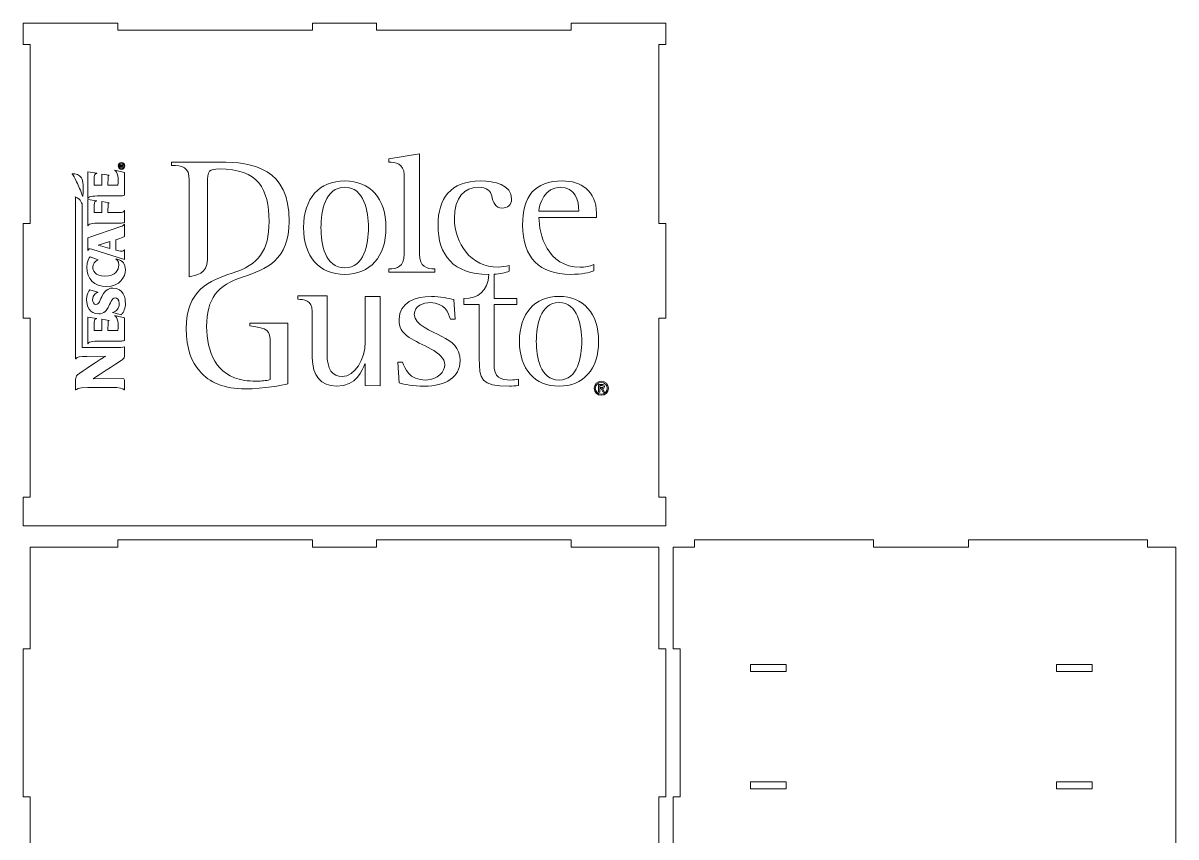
# Model space of a CAD drawing. Header units: millimetres. Extents: x -592 to 592, y -343 to 343.
# Drawn here: x 105.9 to 591.9, y 0 to 343.2 of the extents above; entities that cross this region are included whole.
import ezdxf

# ---------------------------------------------------------------- set-up
doc = ezdxf.new("R2010")
doc.units = ezdxf.units.MM
doc.header["$MEASUREMENT"] = 0
doc.layers.add('Camada 1', color=7, linetype='Continuous')

msp = doc.modelspace()

# ---------------------------------------------------------------- linework, layer by layer
at = {"layer": 'Camada 1', "color": 250, "lineweight": 20}
for points, knots in [([(373.8995, 143.25), (373.8995, 143.25), (373.8995, 218.75), (373.8995, 218.75), (373.8995, 218.75), (373.8995, 218.75), (376.8995, 218.75), (376.8995, 218.75), (376.8995, 218.75), (376.8995, 218.75), (376.8995, 258.75), (376.8995, 258.75), (376.8995, 258.75), (376.8995, 258.75), (373.8995, 258.75), (373.8995, 258.75), (373.8995, 258.75), (373.8995, 258.75), (373.8995, 334.25), (373.8995, 334.25), (373.8995, 334.25), (373.8995, 334.25), (376.8995, 334.25), (376.8995, 334.25), (376.8995, 334.25), (376.8995, 334.25), (376.8995, 343.25), (376.8995, 343.25), (376.8995, 343.25), (376.8995, 343.25), (336.8995, 343.25), (336.8995, 343.25), (336.8995, 343.25), (336.8995, 343.25), (336.8995, 340.25), (336.8995, 340.25), (336.8995, 340.25), (336.8995, 340.25), (254.8995, 340.25), (254.8995, 340.25), (254.8995, 340.25), (254.8995, 340.25), (254.8995, 343.25), (254.8995, 343.25), (254.8995, 343.25), (254.8995, 343.25), (227.8995, 343.25), (227.8995, 343.25), (227.8995, 343.25), (227.8995, 343.25), (227.8995, 340.25), (227.8995, 340.25), (227.8995, 340.25), (227.8995, 340.25), (145.8995, 340.25), (145.8995, 340.25), (145.8995, 340.25), (145.8995, 340.25), (145.8995, 343.25), (145.8995, 343.25), (145.8995, 343.25), (145.8995, 343.25), (105.8995, 343.25), (105.8995, 343.25), (105.8995, 343.25), (105.8995, 343.25), (105.8995, 334.25), (105.8995, 334.25), (105.8995, 334.25), (105.8995, 334.25), (108.8995, 334.25), (108.8995, 334.25), (108.8995, 334.25), (108.8995, 334.25), (108.8995, 258.75), (108.8995, 258.75), (108.8995, 258.75), (108.8995, 258.75), (105.8995, 258.75), (105.8995, 258.75), (105.8995, 258.75), (105.8995, 258.75), (105.8995, 218.75), (105.8995, 218.75), (105.8995, 218.75), (105.8995, 218.75), (108.8995, 218.75), (108.8995, 218.75), (108.8995, 218.75), (108.8995, 218.75), (108.8995, 143.25), (108.8995, 143.25), (108.8995, 143.25), (108.8995, 143.25), (105.8995, 143.25), (105.8995, 143.25), (105.8995, 143.25), (105.8995, 143.25), (105.8995, 131.25), (105.8995, 131.25), (105.8995, 131.25), (105.8995, 131.25), (376.8995, 131.25), (376.8995, 131.25), (376.8995, 131.25), (376.8995, 131.25), (376.8995, 143.25), (376.8995, 143.25), (376.8995, 143.25), (376.8995, 143.25), (373.8995, 143.25), (373.8995, 143.25)], [0, 0, 0, 0, 0.03448276, 0.03448276, 0.03448276, 0.03448276, 0.06896552, 0.06896552, 0.06896552, 0.06896552, 0.10344828, 0.10344828, 0.10344828, 0.10344828, 0.13793103, 0.13793103, 0.13793103, 0.13793103, 0.17241379, 0.17241379, 0.17241379, 0.17241379, 0.20689655, 0.20689655, 0.20689655, 0.20689655, 0.24137931, 0.24137931, 0.24137931, 0.24137931, 0.27586207, 0.27586207, 0.27586207, 0.27586207, 0.31034483, 0.31034483, 0.31034483, 0.31034483, 0.34482759, 0.34482759, 0.34482759, 0.34482759, 0.37931034, 0.37931034, 0.37931034, 0.37931034, 0.4137931, 0.4137931, 0.4137931, 0.4137931, 0.44827586, 0.44827586, 0.44827586, 0.44827586, 0.48275862, 0.48275862, 0.48275862, 0.48275862, 0.51724138, 0.51724138, 0.51724138, 0.51724138, 0.55172414, 0.55172414, 0.55172414, 0.55172414, 0.5862069, 0.5862069, 0.5862069, 0.5862069, 0.62068966, 0.62068966, 0.62068966, 0.62068966, 0.65517241, 0.65517241, 0.65517241, 0.65517241, 0.68965517, 0.68965517, 0.68965517, 0.68965517, 0.72413793, 0.72413793, 0.72413793, 0.72413793, 0.75862069, 0.75862069, 0.75862069, 0.75862069, 0.79310345, 0.79310345, 0.79310345, 0.79310345, 0.82758621, 0.82758621, 0.82758621, 0.82758621, 0.86206897, 0.86206897, 0.86206897, 0.86206897, 0.89655172, 0.89655172, 0.89655172, 0.89655172, 0.93103448, 0.93103448, 0.93103448, 0.93103448, 1, 1, 1, 1]), ([(376.8995, -85.35), (376.8995, -85.35), (376.8995, -22.95), (376.8995, -22.95), (376.8995, -22.95), (376.8995, -22.95), (373.8995, -22.95), (373.8995, -22.95), (373.8995, -22.95), (373.8995, -22.95), (373.8995, 16.95), (373.8995, 16.95), (373.8995, 16.95), (373.8995, 16.95), (376.8995, 16.95), (376.8995, 16.95), (376.8995, 16.95), (376.8995, 16.95), (376.8995, 79.35), (376.8995, 79.35), (376.8995, 79.35), (376.8995, 79.35), (373.8995, 79.35), (373.8995, 79.35), (373.8995, 79.35), (373.8995, 79.35), (373.8995, 122.25), (373.8995, 122.25), (373.8995, 122.25), (373.8995, 122.25), (336.8995, 122.25), (336.8995, 122.25), (336.8995, 122.25), (336.8995, 122.25), (336.8995, 125.25), (336.8995, 125.25), (336.8995, 125.25), (336.8995, 125.25), (254.8995, 125.25), (254.8995, 125.25), (254.8995, 125.25), (254.8995, 125.25), (254.8995, 122.25), (254.8995, 122.25), (254.8995, 122.25), (254.8995, 122.25), (227.8995, 122.25), (227.8995, 122.25), (227.8995, 122.25), (227.8995, 122.25), (227.8995, 125.25), (227.8995, 125.25), (227.8995, 125.25), (227.8995, 125.25), (145.8995, 125.25), (145.8995, 125.25), (145.8995, 125.25), (145.8995, 125.25), (145.8995, 122.25), (145.8995, 122.25), (145.8995, 122.25), (145.8995, 122.25), (108.8995, 122.25), (108.8995, 122.25), (108.8995, 122.25), (108.8995, 122.25), (108.8995, 79.35), (108.8995, 79.35), (108.8995, 79.35), (108.8995, 79.35), (105.8995, 79.35), (105.8995, 79.35), (105.8995, 79.35), (105.8995, 79.35), (105.8995, 16.95), (105.8995, 16.95), (105.8995, 16.95), (105.8995, 16.95), (108.8995, 16.95), (108.8995, 16.95), (108.8995, 16.95), (108.8995, 16.95), (108.8995, -22.95), (108.8995, -22.95), (108.8995, -22.95), (108.8995, -22.95), (105.8995, -22.95), (105.8995, -22.95), (105.8995, -22.95), (105.8995, -22.95), (105.8995, -85.35), (105.8995, -85.35), (105.8995, -85.35), (105.8995, -85.35), (108.8995, -85.35), (108.8995, -85.35), (108.8995, -85.35), (108.8995, -85.35), (108.8995, -125.25), (108.8995, -125.25), (108.8995, -125.25), (108.8995, -125.25), (145.8995, -125.25), (145.8995, -125.25), (145.8995, -125.25), (145.8995, -125.25), (145.8995, -128.25), (145.8995, -128.25), (145.8995, -128.25), (145.8995, -128.25), (227.8995, -128.25), (227.8995, -128.25), (227.8995, -128.25), (227.8995, -128.25), (227.8995, -125.25), (227.8995, -125.25), (227.8995, -125.25), (227.8995, -125.25), (254.8995, -125.25), (254.8995, -125.25), (254.8995, -125.25), (254.8995, -125.25), (254.8995, -128.25), (254.8995, -128.25), (254.8995, -128.25), (254.8995, -128.25), (336.8995, -128.25), (336.8995, -128.25), (336.8995, -128.25), (336.8995, -128.25), (336.8995, -125.25), (336.8995, -125.25), (336.8995, -125.25), (336.8995, -125.25), (373.8995, -125.25), (373.8995, -125.25), (373.8995, -125.25), (373.8995, -125.25), (373.8995, -85.35), (373.8995, -85.35), (373.8995, -85.35), (373.8995, -85.35), (376.8995, -85.35), (376.8995, -85.35)], [0, 0, 0, 0, 0.02702703, 0.02702703, 0.02702703, 0.02702703, 0.05405405, 0.05405405, 0.05405405, 0.05405405, 0.08108108, 0.08108108, 0.08108108, 0.08108108, 0.10810811, 0.10810811, 0.10810811, 0.10810811, 0.13513514, 0.13513514, 0.13513514, 0.13513514, 0.16216216, 0.16216216, 0.16216216, 0.16216216, 0.18918919, 0.18918919, 0.18918919, 0.18918919, 0.21621622, 0.21621622, 0.21621622, 0.21621622, 0.24324324, 0.24324324, 0.24324324, 0.24324324, 0.27027027, 0.27027027, 0.27027027, 0.27027027, 0.2972973, 0.2972973, 0.2972973, 0.2972973, 0.32432432, 0.32432432, 0.32432432, 0.32432432, 0.35135135, 0.35135135, 0.35135135, 0.35135135, 0.37837838, 0.37837838, 0.37837838, 0.37837838, 0.40540541, 0.40540541, 0.40540541, 0.40540541, 0.43243243, 0.43243243, 0.43243243, 0.43243243, 0.45945946, 0.45945946, 0.45945946, 0.45945946, 0.48648649, 0.48648649, 0.48648649, 0.48648649, 0.51351351, 0.51351351, 0.51351351, 0.51351351, 0.54054054, 0.54054054, 0.54054054, 0.54054054, 0.56756757, 0.56756757, 0.56756757, 0.56756757, 0.59459459, 0.59459459, 0.59459459, 0.59459459, 0.62162162, 0.62162162, 0.62162162, 0.62162162, 0.64864865, 0.64864865, 0.64864865, 0.64864865, 0.67567568, 0.67567568, 0.67567568, 0.67567568, 0.7027027, 0.7027027, 0.7027027, 0.7027027, 0.72972973, 0.72972973, 0.72972973, 0.72972973, 0.75675676, 0.75675676, 0.75675676, 0.75675676, 0.78378378, 0.78378378, 0.78378378, 0.78378378, 0.81081081, 0.81081081, 0.81081081, 0.81081081, 0.83783784, 0.83783784, 0.83783784, 0.83783784, 0.86486486, 0.86486486, 0.86486486, 0.86486486, 0.89189189, 0.89189189, 0.89189189, 0.89189189, 0.91891892, 0.91891892, 0.91891892, 0.91891892, 0.94594595, 0.94594595, 0.94594595, 0.94594595, 1, 1, 1, 1]), ([(591.8995, 122.25), (591.8995, 122.25), (579.8995, 122.25), (579.8995, 122.25), (579.8995, 122.25), (579.8995, 122.25), (579.8995, 125.25), (579.8995, 125.25), (579.8995, 125.25), (579.8995, 125.25), (504.3995, 125.25), (504.3995, 125.25), (504.3995, 125.25), (504.3995, 125.25), (504.3995, 122.25), (504.3995, 122.25), (504.3995, 122.25), (504.3995, 122.25), (464.3995, 122.25), (464.3995, 122.25), (464.3995, 122.25), (464.3995, 122.25), (464.3995, 125.25), (464.3995, 125.25), (464.3995, 125.25), (464.3995, 125.25), (388.8995, 125.25), (388.8995, 125.25), (388.8995, 125.25), (388.8995, 125.25), (388.8995, 122.25), (388.8995, 122.25), (388.8995, 122.25), (388.8995, 122.25), (379.8995, 122.25), (379.8995, 122.25), (379.8995, 122.25), (379.8995, 122.25), (379.8995, 79.35), (379.8995, 79.35), (379.8995, 79.35), (379.8995, 79.35), (382.8995, 79.35), (382.8995, 79.35), (382.8995, 79.35), (382.8995, 79.35), (382.8995, 16.95), (382.8995, 16.95), (382.8995, 16.95), (382.8995, 16.95), (379.8995, 16.95), (379.8995, 16.95), (379.8995, 16.95), (379.8995, 16.95), (379.8995, -22.95), (379.8995, -22.95), (379.8995, -22.95), (379.8995, -22.95), (382.8995, -22.95), (382.8995, -22.95), (382.8995, -22.95), (382.8995, -22.95), (382.8995, -85.35), (382.8995, -85.35), (382.8995, -85.35), (382.8995, -85.35), (379.8995, -85.35), (379.8995, -85.35), (379.8995, -85.35), (379.8995, -85.35), (379.8995, -125.25), (379.8995, -125.25), (379.8995, -125.25), (379.8995, -125.25), (388.8995, -125.25), (388.8995, -125.25), (388.8995, -125.25), (388.8995, -125.25), (388.8995, -128.25), (388.8995, -128.25), (388.8995, -128.25), (388.8995, -128.25), (464.3995, -128.25), (464.3995, -128.25), (464.3995, -128.25), (464.3995, -128.25), (464.3995, -125.25), (464.3995, -125.25), (464.3995, -125.25), (464.3995, -125.25), (504.3995, -125.25), (504.3995, -125.25), (504.3995, -125.25), (504.3995, -125.25), (504.3995, -128.25), (504.3995, -128.25), (504.3995, -128.25), (504.3995, -128.25), (579.8995, -128.25), (579.8995, -128.25), (579.8995, -128.25), (579.8995, -128.25), (579.8995, -125.25), (579.8995, -125.25), (579.8995, -125.25), (579.8995, -125.25), (591.8995, -125.25), (591.8995, -125.25), (591.8995, -125.25), (591.8995, -125.25), (591.8995, 122.25), (591.8995, 122.25)], [0, 0, 0, 0, 0.03448276, 0.03448276, 0.03448276, 0.03448276, 0.06896552, 0.06896552, 0.06896552, 0.06896552, 0.10344828, 0.10344828, 0.10344828, 0.10344828, 0.13793103, 0.13793103, 0.13793103, 0.13793103, 0.17241379, 0.17241379, 0.17241379, 0.17241379, 0.20689655, 0.20689655, 0.20689655, 0.20689655, 0.24137931, 0.24137931, 0.24137931, 0.24137931, 0.27586207, 0.27586207, 0.27586207, 0.27586207, 0.31034483, 0.31034483, 0.31034483, 0.31034483, 0.34482759, 0.34482759, 0.34482759, 0.34482759, 0.37931034, 0.37931034, 0.37931034, 0.37931034, 0.4137931, 0.4137931, 0.4137931, 0.4137931, 0.44827586, 0.44827586, 0.44827586, 0.44827586, 0.48275862, 0.48275862, 0.48275862, 0.48275862, 0.51724138, 0.51724138, 0.51724138, 0.51724138, 0.55172414, 0.55172414, 0.55172414, 0.55172414, 0.5862069, 0.5862069, 0.5862069, 0.5862069, 0.62068966, 0.62068966, 0.62068966, 0.62068966, 0.65517241, 0.65517241, 0.65517241, 0.65517241, 0.68965517, 0.68965517, 0.68965517, 0.68965517, 0.72413793, 0.72413793, 0.72413793, 0.72413793, 0.75862069, 0.75862069, 0.75862069, 0.75862069, 0.79310345, 0.79310345, 0.79310345, 0.79310345, 0.82758621, 0.82758621, 0.82758621, 0.82758621, 0.86206897, 0.86206897, 0.86206897, 0.86206897, 0.89655172, 0.89655172, 0.89655172, 0.89655172, 0.93103448, 0.93103448, 0.93103448, 0.93103448, 1, 1, 1, 1]), ([(427.5749, 72.75), (427.5749, 72.75), (427.5749, 69.75), (427.5749, 69.75), (427.5749, 69.75), (427.5749, 69.75), (412.5749, 69.75), (412.5749, 69.75), (412.5749, 69.75), (412.5749, 69.75), (412.5749, 72.75), (412.5749, 72.75), (412.5749, 72.75), (412.5749, 72.75), (427.5749, 72.75), (427.5749, 72.75)], [0, 0, 0, 0, 0.2, 0.2, 0.2, 0.2, 0.4, 0.4, 0.4, 0.4, 0.6, 0.6, 0.6, 0.6, 1, 1, 1, 1]), ([(556.5749, 69.75), (556.5749, 69.75), (541.5749, 69.75), (541.5749, 69.75), (541.5749, 69.75), (541.5749, 69.75), (541.5749, 72.75), (541.5749, 72.75), (541.5749, 72.75), (541.5749, 72.75), (556.5749, 72.75), (556.5749, 72.75), (556.5749, 72.75), (556.5749, 72.75), (556.5749, 69.75), (556.5749, 69.75)], [0, 0, 0, 0, 0.2, 0.2, 0.2, 0.2, 0.4, 0.4, 0.4, 0.4, 0.6, 0.6, 0.6, 0.6, 1, 1, 1, 1]), ([(427.5749, 23.25), (427.5749, 23.25), (427.5749, 20.25), (427.5749, 20.25), (427.5749, 20.25), (427.5749, 20.25), (412.5749, 20.25), (412.5749, 20.25), (412.5749, 20.25), (412.5749, 20.25), (412.5749, 23.25), (412.5749, 23.25), (412.5749, 23.25), (412.5749, 23.25), (427.5749, 23.25), (427.5749, 23.25)], [0, 0, 0, 0, 0.2, 0.2, 0.2, 0.2, 0.4, 0.4, 0.4, 0.4, 0.6, 0.6, 0.6, 0.6, 1, 1, 1, 1]), ([(541.5749, 20.25), (541.5749, 20.25), (541.5749, 23.25), (541.5749, 23.25), (541.5749, 23.25), (541.5749, 23.25), (556.5749, 23.25), (556.5749, 23.25), (556.5749, 23.25), (556.5749, 23.25), (556.5749, 20.25), (556.5749, 20.25), (556.5749, 20.25), (556.5749, 20.25), (541.5749, 20.25), (541.5749, 20.25)], [0, 0, 0, 0, 0.2, 0.2, 0.2, 0.2, 0.4, 0.4, 0.4, 0.4, 0.6, 0.6, 0.6, 0.6, 1, 1, 1, 1])]:
    msp.add_open_spline(points, degree=3, knots=knots, dxfattribs=at)
at = {"layer": 'Camada 1', "color": 114, "lineweight": 20}
for points, knots in [([(260.1301, 238.1909), (260.1301, 238.1909), (279.4808, 238.1909), (279.4808, 238.1909), (279.4808, 238.1909), (279.4808, 238.1909), (279.4808, 239.5977), (279.4808, 239.5977), (279.4808, 239.5977), (275.9581, 239.5977), (273.0869, 240.3555), (273.0869, 245.7438), (273.0869, 245.7438), (273.0869, 245.7438), (273.0869, 288.0263), (273.0869, 288.0263), (273.0869, 288.0263), (273.0869, 288.0263), (260.1301, 286.0539), (260.1301, 286.0539), (260.1301, 286.0539), (260.1301, 286.0539), (260.1301, 284.6264), (260.1301, 284.6264), (260.1301, 284.6264), (262.6629, 284.3925), (266.5237, 284.1236), (266.5237, 279.2336), (266.5237, 279.2336), (266.5237, 279.2336), (266.5237, 245.7438), (266.5237, 245.7438), (266.5237, 245.7438), (266.5237, 240.3555), (263.6757, 239.5977), (260.1301, 239.5977), (260.1301, 239.5977), (260.1301, 239.5977), (260.1301, 238.1909), (260.1301, 238.1909)], [0, 0, 0, 0, 0.09090909, 0.09090909, 0.09090909, 0.09090909, 0.18181818, 0.18181818, 0.18181818, 0.18181818, 0.27272727, 0.27272727, 0.27272727, 0.27272727, 0.36363636, 0.36363636, 0.36363636, 0.36363636, 0.45454545, 0.45454545, 0.45454545, 0.45454545, 0.54545455, 0.54545455, 0.54545455, 0.54545455, 0.63636364, 0.63636364, 0.63636364, 0.63636364, 0.72727273, 0.72727273, 0.72727273, 0.72727273, 0.81818182, 0.81818182, 0.81818182, 0.81818182, 1, 1, 1, 1]), ([(147.3561, 281.5564), (148.1403, 281.5564), (148.7488, 282.177), (148.7488, 282.9702), (148.7488, 282.9702), (148.7488, 283.7607), (148.1403, 284.3856), (147.3561, 284.3856), (147.3561, 284.3856), (146.5854, 284.3856), (145.9633, 283.7607), (145.9633, 282.9702), (145.9633, 282.9702), (145.9633, 282.177), (146.5854, 281.5564), (147.3561, 281.5564)], [0, 0, 0, 0, 0.2, 0.2, 0.2, 0.2, 0.4, 0.4, 0.4, 0.4, 0.6, 0.6, 0.6, 0.6, 1, 1, 1, 1]), ([(148.5309, 282.9702), (148.5309, 282.3273), (148.023, 281.7834), (147.3561, 281.7834), (147.3561, 281.7834), (146.6964, 281.7834), (146.1916, 282.3273), (146.1916, 282.9702), (146.1916, 282.9702), (146.1916, 283.6254), (146.6964, 284.1618), (147.3561, 284.1618), (147.3561, 284.1618), (148.023, 284.1618), (148.5309, 283.6254), (148.5309, 282.9702)], [0, 0, 0, 0, 0.2, 0.2, 0.2, 0.2, 0.4, 0.4, 0.4, 0.4, 0.6, 0.6, 0.6, 0.6, 1, 1, 1, 1]), ([(147.4237, 282.6668), (147.4237, 282.6668), (147.4237, 282.9463), (147.4237, 282.9463), (147.4237, 282.9463), (147.4237, 282.9463), (148.1509, 283.3339), (148.1509, 283.3339), (148.1509, 283.3339), (148.1509, 283.3339), (148.1509, 283.6254), (148.1509, 283.6254), (148.1509, 283.6254), (148.1509, 283.6254), (147.4071, 283.1956), (147.4071, 283.1956), (147.4071, 283.1956), (147.4071, 283.3864), (147.3321, 283.6043), (147.0029, 283.6043), (147.0029, 283.6043), (146.6829, 283.6043), (146.5854, 283.4135), (146.5854, 283.0545), (146.5854, 283.0545), (146.5854, 283.0545), (146.5854, 282.4354), (146.5854, 282.4354), (146.5854, 282.4354), (146.5854, 282.4354), (148.1509, 282.4354), (148.1509, 282.4354), (148.1509, 282.4354), (148.1509, 282.4354), (148.1509, 282.6668), (148.1509, 282.6668), (148.1509, 282.6668), (148.1509, 282.6668), (147.4237, 282.6668), (147.4237, 282.6668)], [0, 0, 0, 0, 0.09090909, 0.09090909, 0.09090909, 0.09090909, 0.18181818, 0.18181818, 0.18181818, 0.18181818, 0.27272727, 0.27272727, 0.27272727, 0.27272727, 0.36363636, 0.36363636, 0.36363636, 0.36363636, 0.45454545, 0.45454545, 0.45454545, 0.45454545, 0.54545455, 0.54545455, 0.54545455, 0.54545455, 0.63636364, 0.63636364, 0.63636364, 0.63636364, 0.72727273, 0.72727273, 0.72727273, 0.72727273, 0.81818182, 0.81818182, 0.81818182, 0.81818182, 1, 1, 1, 1]), ([(147.2012, 283.0545), (147.2012, 283.0545), (147.2012, 282.6668), (147.2012, 282.6668), (147.2012, 282.6668), (147.2012, 282.6668), (146.8151, 282.6668), (146.8151, 282.6668), (146.8151, 282.6668), (146.8151, 282.6668), (146.8151, 283.0545), (146.8151, 283.0545), (146.8151, 283.0545), (146.8151, 283.2693), (146.8481, 283.3565), (147.0029, 283.3565), (147.0029, 283.3565), (147.1952, 283.3565), (147.2012, 283.2302), (147.2012, 283.0545)], [0, 0, 0, 0, 0.16666667, 0.16666667, 0.16666667, 0.16666667, 0.33333333, 0.33333333, 0.33333333, 0.33333333, 0.5, 0.5, 0.5, 0.5, 0.66666667, 0.66666667, 0.66666667, 0.66666667, 1, 1, 1, 1]), ([(198.6769, 236.2327), (208.2852, 239.2594), (218.1183, 243.3914), (218.1183, 259.6115), (218.1183, 259.6115), (218.1183, 281.9591), (202.9479, 284.6473), (188.656, 284.6473), (188.656, 284.6473), (188.656, 284.6473), (168.4704, 284.6473), (168.4704, 284.6473), (168.4704, 284.6473), (168.4704, 284.6473), (168.4704, 283.1573), (168.4704, 283.1573), (168.4704, 283.1573), (173.1218, 283.1573), (175.9793, 282.6079), (175.9793, 277.0066), (175.9793, 277.0066), (175.9793, 277.0066), (175.9399, 236.2743), (175.9399, 236.2743), (175.9399, 236.2743), (178.6026, 236.6684), (183.6478, 237.5978), (183.6478, 243.4331), (183.6478, 243.4331), (183.6478, 243.4331), (183.6478, 275.4283), (183.6478, 275.4283), (183.6478, 275.4283), (183.6478, 281.2778), (184.3384, 281.7088), (188.656, 281.7088), (188.656, 281.7088), (205.0198, 281.7088), (209.5876, 273.4096), (209.5876, 259.6115), (209.5876, 259.6115), (209.5876, 247.1852), (205.3119, 241.3452), (194.0395, 237.7553), (194.0395, 237.7553), (184.4241, 234.7379), (174.7091, 230.5642), (174.7091, 214.3393), (174.7091, 214.3393), (174.7091, 205.8619), (176.8945, 200.2141), (180.3871, 196.4667), (180.3871, 196.4667), (184.4033, 191.6045), (190.6837, 188.9671), (199.6594, 188.9671), (199.6594, 188.9671), (207.393, 188.9671), (215.0639, 190.5547), (217.5321, 191.0739), (217.5321, 191.0739), (217.5321, 191.0739), (217.5321, 216.7217), (217.5321, 216.7217), (217.5321, 216.7217), (217.5321, 216.7217), (201.5343, 216.7217), (201.5343, 216.7217), (201.5343, 216.7217), (201.5343, 216.7217), (201.5343, 215.4957), (201.5343, 215.4957), (201.5343, 215.4957), (208.9317, 214.4783), (210.123, 213.9174), (210.123, 208.2026), (210.123, 208.2026), (210.123, 208.2026), (210.123, 192.8701), (210.123, 192.8701), (210.123, 192.8701), (207.9074, 192.3925), (206.5679, 192.2466), (204.1415, 192.2372), (204.1415, 192.2372), (204.1415, 192.2372), (204.1415, 192.2466), (204.1415, 192.2466), (204.1415, 192.2466), (202.3593, 192.2466), (200.7231, 192.3554), (199.2121, 192.5476), (199.2121, 192.5476), (186.9874, 194.4783), (183.4763, 204.71), (183.226, 215.206), (183.226, 215.206), (183.4253, 227.0508), (187.657, 232.7402), (198.6769, 236.2327)], [0, 0, 0, 0, 0.03846154, 0.03846154, 0.03846154, 0.03846154, 0.07692308, 0.07692308, 0.07692308, 0.07692308, 0.11538462, 0.11538462, 0.11538462, 0.11538462, 0.15384615, 0.15384615, 0.15384615, 0.15384615, 0.19230769, 0.19230769, 0.19230769, 0.19230769, 0.23076923, 0.23076923, 0.23076923, 0.23076923, 0.26923077, 0.26923077, 0.26923077, 0.26923077, 0.30769231, 0.30769231, 0.30769231, 0.30769231, 0.34615385, 0.34615385, 0.34615385, 0.34615385, 0.38461538, 0.38461538, 0.38461538, 0.38461538, 0.42307692, 0.42307692, 0.42307692, 0.42307692, 0.46153846, 0.46153846, 0.46153846, 0.46153846, 0.5, 0.5, 0.5, 0.5, 0.53846154, 0.53846154, 0.53846154, 0.53846154, 0.57692308, 0.57692308, 0.57692308, 0.57692308, 0.61538462, 0.61538462, 0.61538462, 0.61538462, 0.65384615, 0.65384615, 0.65384615, 0.65384615, 0.69230769, 0.69230769, 0.69230769, 0.69230769, 0.73076923, 0.73076923, 0.73076923, 0.73076923, 0.76923077, 0.76923077, 0.76923077, 0.76923077, 0.80769231, 0.80769231, 0.80769231, 0.80769231, 0.84615385, 0.84615385, 0.84615385, 0.84615385, 0.88461538, 0.88461538, 0.88461538, 0.88461538, 0.92307692, 0.92307692, 0.92307692, 0.92307692, 1, 1, 1, 1]), ([(128.4907, 276.3128), (129.3211, 274.5629), (130.158, 272.5385), (131.0014, 270.2398), (131.0014, 270.2398), (131.0014, 270.2398), (131.1126, 270.2398), (131.1126, 270.2398), (131.1126, 270.2398), (131.4291, 274.1261), (131.2318, 276.6869), (130.5207, 277.922), (130.5207, 277.922), (129.6387, 279.4124), (128.094, 279.7759), (126.6502, 279.6934), (126.6502, 279.6934), (126.6502, 279.6934), (126.6067, 279.5837), (126.6067, 279.5837), (126.6067, 279.5837), (127.0254, 279.1581), (127.6534, 278.0677), (128.4907, 276.3128)], [0, 0, 0, 0, 0.14285714, 0.14285714, 0.14285714, 0.14285714, 0.28571429, 0.28571429, 0.28571429, 0.28571429, 0.42857143, 0.42857143, 0.42857143, 0.42857143, 0.57142857, 0.57142857, 0.57142857, 0.57142857, 0.71428571, 0.71428571, 0.71428571, 0.71428571, 1, 1, 1, 1]), ([(146.7565, 270.3404), (147.616, 270.3404), (148.2309, 270.4455), (148.6017, 270.656), (148.6017, 270.656), (148.6017, 270.656), (148.6017, 280.1968), (148.6017, 280.1968), (148.6017, 280.1968), (148.6017, 280.1968), (144.5764, 281.1778), (144.5764, 281.1778), (144.5764, 281.1778), (144.5764, 281.1778), (144.566, 281.0923), (144.566, 281.0923), (144.566, 281.0923), (145.1158, 280.8187), (145.5345, 280.039), (145.822, 278.7529), (145.822, 278.7529), (146.0774, 277.66), (146.0985, 276.3479), (145.8851, 274.8163), (145.8851, 274.8163), (145.8851, 274.8163), (141.6826, 274.8163), (141.6826, 274.8163), (141.6826, 274.8163), (141.6826, 274.8163), (141.7128, 278.1894), (141.7128, 278.1894), (141.7128, 278.1894), (141.7237, 278.7473), (141.8695, 279.0283), (142.15, 279.0324), (142.15, 279.0324), (142.15, 279.0324), (142.15, 279.1015), (142.15, 279.1015), (142.15, 279.1015), (142.15, 279.1015), (139.0773, 279.5837), (139.0773, 279.5837), (139.0773, 279.5837), (139.0773, 279.5837), (139.0984, 274.8163), (139.0984, 274.8163), (139.0984, 274.8163), (139.0984, 274.8163), (135.8139, 274.8163), (135.8139, 274.8163), (135.8139, 274.8163), (135.8139, 274.8163), (135.871, 278.2855), (135.871, 278.2855), (135.871, 278.2855), (135.893, 279.3052), (136.2798, 279.8326), (137.031, 279.8677), (137.031, 279.8677), (137.031, 279.8677), (137.031, 279.9548), (137.031, 279.9548), (137.031, 279.9548), (137.031, 279.9548), (133.2056, 280.4867), (133.2056, 280.4867), (133.2056, 280.4867), (133.2056, 280.4867), (133.2056, 269.2752), (133.2056, 269.2752), (133.2056, 269.2752), (133.2056, 269.2752), (133.3199, 269.2752), (133.3199, 269.2752), (133.3199, 269.2752), (133.3602, 270.3404), (136.9874, 270.3404), (138.559, 270.3404), (138.559, 270.3404), (138.559, 270.3404), (146.7565, 270.3404), (146.7565, 270.3404)], [0, 0, 0, 0, 0.04545455, 0.04545455, 0.04545455, 0.04545455, 0.09090909, 0.09090909, 0.09090909, 0.09090909, 0.13636364, 0.13636364, 0.13636364, 0.13636364, 0.18181818, 0.18181818, 0.18181818, 0.18181818, 0.22727273, 0.22727273, 0.22727273, 0.22727273, 0.27272727, 0.27272727, 0.27272727, 0.27272727, 0.31818182, 0.31818182, 0.31818182, 0.31818182, 0.36363636, 0.36363636, 0.36363636, 0.36363636, 0.40909091, 0.40909091, 0.40909091, 0.40909091, 0.45454545, 0.45454545, 0.45454545, 0.45454545, 0.5, 0.5, 0.5, 0.5, 0.54545455, 0.54545455, 0.54545455, 0.54545455, 0.59090909, 0.59090909, 0.59090909, 0.59090909, 0.63636364, 0.63636364, 0.63636364, 0.63636364, 0.68181818, 0.68181818, 0.68181818, 0.68181818, 0.72727273, 0.72727273, 0.72727273, 0.72727273, 0.77272727, 0.77272727, 0.77272727, 0.77272727, 0.81818182, 0.81818182, 0.81818182, 0.81818182, 0.86363636, 0.86363636, 0.86363636, 0.86363636, 0.90909091, 0.90909091, 0.90909091, 0.90909091, 1, 1, 1, 1]), ([(241.5089, 237.257), (252.1439, 237.257), (258.8972, 244.6568), (258.8972, 256.9858), (258.8972, 256.9858), (258.8972, 269.2869), (252.1439, 276.6845), (241.5089, 276.6845), (241.5089, 276.6845), (230.8532, 276.6845), (224.1345, 269.2869), (224.1345, 256.9858), (224.1345, 256.9858), (224.1345, 244.6568), (230.8532, 237.257), (241.5089, 237.257)], [0, 0, 0, 0, 0.2, 0.2, 0.2, 0.2, 0.4, 0.4, 0.4, 0.4, 0.6, 0.6, 0.6, 0.6, 1, 1, 1, 1]), ([(251.4812, 256.9858), (251.4812, 250.161), (249.8334, 239.9755), (241.5089, 239.9755), (241.5089, 239.9755), (233.1869, 239.9755), (231.4902, 250.161), (231.4902, 256.9858), (231.4902, 256.9858), (231.4902, 263.7898), (233.1869, 273.9845), (241.5089, 273.9845), (241.5089, 273.9845), (249.8334, 273.9845), (251.4812, 263.7898), (251.4812, 256.9858)], [0, 0, 0, 0, 0.2, 0.2, 0.2, 0.2, 0.4, 0.4, 0.4, 0.4, 0.6, 0.6, 0.6, 0.6, 1, 1, 1, 1]), ([(280.8203, 258.1166), (280.8203, 245.3845), (287.314, 237.257), (301.9675, 237.257), (301.9675, 237.257), (301.9675, 237.257), (302.2897, 237.2617), (302.2897, 237.2617), (302.2897, 237.2617), (301.7569, 229.9569), (297.752, 227.1388), (291.7359, 227.1388), (291.7359, 227.1388), (291.7359, 227.1388), (291.7359, 224.5594), (291.7359, 224.5594), (291.7359, 224.5594), (291.7359, 224.5594), (298.2064, 224.5594), (298.2064, 224.5594), (298.2064, 224.5594), (298.2064, 224.5594), (298.2064, 201.8548), (298.2064, 201.8548), (298.2064, 201.8548), (298.2064, 193.0252), (298.8623, 190.1144), (310.8923, 190.1144), (310.8923, 190.1144), (312.1785, 190.1144), (313.4578, 190.2649), (314.7393, 190.4088), (314.7393, 190.4088), (314.7393, 190.4088), (314.7393, 193.1132), (314.7393, 193.1132), (314.7393, 193.1132), (313.6177, 192.9372), (312.5794, 192.7029), (311.5458, 192.7029), (311.5458, 192.7029), (307.1425, 192.7029), (304.4288, 193.6485), (304.4288, 199.644), (304.4288, 199.644), (304.4288, 199.644), (304.4288, 224.5594), (304.4288, 224.5594), (304.4288, 224.5594), (304.4288, 224.5594), (314.0372, 224.5594), (314.0372, 224.5594), (314.0372, 224.5594), (314.0372, 224.5594), (314.0372, 227.1388), (314.0372, 227.1388), (314.0372, 227.1388), (314.0372, 227.1388), (304.4288, 227.1388), (304.4288, 227.1388), (304.4288, 227.1388), (304.4288, 227.1388), (304.4288, 237.3335), (304.4288, 237.3335), (304.4288, 237.3335), (307.0707, 237.5003), (309.1311, 237.9361), (310.86, 238.5735), (310.86, 238.5735), (310.86, 238.5735), (310.86, 240.9511), (310.86, 240.9511), (310.86, 240.9511), (309.3489, 240.6407), (307.7916, 240.3139), (306.1924, 240.3139), (306.1924, 240.3139), (294.6281, 240.3139), (287.729, 250.3255), (287.729, 260.7585), (287.729, 260.7585), (287.729, 269.8639), (292.0673, 273.9845), (297.7079, 273.9845), (297.7079, 273.9845), (301.5296, 273.9845), (303.0475, 272.2511), (303.467, 270.4387), (303.467, 270.4387), (304.132, 267.7296), (304.7881, 265.1966), (307.9584, 265.1966), (307.9584, 265.1966), (310.1206, 265.1966), (311.8611, 266.6612), (311.8611, 269.0482), (311.8611, 269.0482), (311.8611, 275.0437), (304.4543, 276.6845), (298.7833, 276.6845), (298.7833, 276.6845), (285.9977, 276.6845), (280.8203, 269.0482), (280.8203, 258.1166)], [0, 0, 0, 0, 0.03703704, 0.03703704, 0.03703704, 0.03703704, 0.07407407, 0.07407407, 0.07407407, 0.07407407, 0.11111111, 0.11111111, 0.11111111, 0.11111111, 0.14814815, 0.14814815, 0.14814815, 0.14814815, 0.18518519, 0.18518519, 0.18518519, 0.18518519, 0.22222222, 0.22222222, 0.22222222, 0.22222222, 0.25925926, 0.25925926, 0.25925926, 0.25925926, 0.2962963, 0.2962963, 0.2962963, 0.2962963, 0.33333333, 0.33333333, 0.33333333, 0.33333333, 0.37037037, 0.37037037, 0.37037037, 0.37037037, 0.40740741, 0.40740741, 0.40740741, 0.40740741, 0.44444444, 0.44444444, 0.44444444, 0.44444444, 0.48148148, 0.48148148, 0.48148148, 0.48148148, 0.51851852, 0.51851852, 0.51851852, 0.51851852, 0.55555556, 0.55555556, 0.55555556, 0.55555556, 0.59259259, 0.59259259, 0.59259259, 0.59259259, 0.62962963, 0.62962963, 0.62962963, 0.62962963, 0.66666667, 0.66666667, 0.66666667, 0.66666667, 0.7037037, 0.7037037, 0.7037037, 0.7037037, 0.74074074, 0.74074074, 0.74074074, 0.74074074, 0.77777778, 0.77777778, 0.77777778, 0.77777778, 0.81481481, 0.81481481, 0.81481481, 0.81481481, 0.85185185, 0.85185185, 0.85185185, 0.85185185, 0.88888889, 0.88888889, 0.88888889, 0.88888889, 0.92592593, 0.92592593, 0.92592593, 0.92592593, 1, 1, 1, 1]), ([(316.4915, 258.0495), (316.4915, 244.242), (323.7336, 237.257), (336.6142, 237.257), (336.6142, 237.257), (341.7105, 237.257), (344.531, 237.9986), (346.524, 238.7403), (346.524, 238.7403), (346.524, 238.7403), (346.524, 241.3659), (346.524, 241.3659), (346.524, 241.3659), (344.8739, 240.5363), (342.6005, 240.3022), (340.7094, 240.3022), (340.7094, 240.3022), (326.8042, 240.3022), (323.3953, 254.3485), (323.3953, 261.2521), (323.3953, 261.2521), (323.3953, 261.2521), (347.6061, 261.2521), (347.6061, 261.2521), (347.6061, 261.2521), (347.6061, 261.2521), (347.6061, 263.0645), (347.6061, 263.0645), (347.6061, 263.0645), (347.6061, 272.5777), (340.8669, 276.6845), (333.3768, 276.6845), (333.3768, 276.6845), (321.3675, 276.6845), (316.4915, 270.0403), (316.4915, 258.0495)], [0, 0, 0, 0, 0.1, 0.1, 0.1, 0.1, 0.2, 0.2, 0.2, 0.2, 0.3, 0.3, 0.3, 0.3, 0.4, 0.4, 0.4, 0.4, 0.5, 0.5, 0.5, 0.5, 0.6, 0.6, 0.6, 0.6, 0.7, 0.7, 0.7, 0.7, 0.8, 0.8, 0.8, 0.8, 1, 1, 1, 1]), ([(340.1926, 263.9613), (340.1926, 263.9613), (323.3953, 263.9613), (323.3953, 263.9613), (323.3953, 263.9613), (323.3953, 266.988), (325.9538, 273.9845), (332.2759, 273.9845), (332.2759, 273.9845), (338.707, 273.9845), (340.1926, 268.3159), (340.1926, 263.9613)], [0, 0, 0, 0, 0.25, 0.25, 0.25, 0.25, 0.5, 0.5, 0.5, 0.5, 1, 1, 1, 1]), ([(128.1647, 201.7084), (128.5233, 202.3576), (130.0433, 202.6821), (132.7249, 202.6821), (132.7249, 202.6821), (132.7249, 202.6821), (140.7735, 202.7512), (140.7735, 202.7512), (140.7735, 202.7512), (138.8925, 201.686), (130.6573, 196.4106), (128.8875, 194.8798), (128.8875, 194.8798), (128.2308, 194.3043), (128.0461, 193.6867), (128.0461, 192.9009), (128.0461, 192.9009), (128.0461, 192.9009), (128.0461, 188.5001), (128.0461, 188.5001), (128.0461, 188.5001), (128.0461, 188.5001), (128.1647, 188.5001), (128.1647, 188.5001), (128.1647, 188.5001), (128.276, 188.7135), (128.7839, 189.615), (133.2056, 189.615), (133.2056, 189.615), (133.2056, 189.615), (143.3848, 189.615), (143.3848, 189.615), (143.3848, 189.615), (146.4539, 189.615), (148.1577, 189.2434), (148.4964, 188.5001), (148.4964, 188.5001), (148.4964, 188.5001), (148.6017, 188.5001), (148.6017, 188.5001), (148.6017, 188.5001), (148.6017, 188.5001), (148.6017, 192.6109), (148.6017, 192.6109), (148.6017, 192.6109), (148.6017, 193.1412), (148.3417, 193.3096), (147.966, 193.3096), (147.966, 193.3096), (147.966, 193.3096), (135.4097, 193.2255), (135.4097, 193.2255), (135.4097, 193.2255), (136.6618, 194.0749), (140.5924, 196.633), (147.2012, 200.9002), (147.2012, 200.9002), (147.7196, 201.2488), (148.615, 201.752), (148.6017, 202.7827), (148.6017, 202.7827), (148.6017, 202.7827), (148.6017, 206.6728), (148.6017, 206.6728), (148.6017, 206.6728), (147.9755, 206.4944), (146.6564, 206.4053), (144.644, 206.4053), (144.644, 206.4053), (144.644, 206.4053), (130.8827, 206.4053), (130.8827, 206.4053), (130.8827, 206.4053), (130.8827, 206.4053), (130.8827, 266.186), (130.8827, 266.186), (130.8827, 266.186), (130.8827, 267.095), (130.3524, 268.838), (127.9215, 270.0174), (127.9215, 270.0174), (127.9215, 270.0174), (127.8686, 269.9197), (127.8686, 269.9197), (127.8686, 269.9197), (127.9965, 269.783), (128.0461, 269.6267), (128.0461, 269.0753), (128.0461, 269.0753), (128.0461, 269.0753), (128.0461, 201.7084), (128.0461, 201.7084), (128.0461, 201.7084), (128.0461, 201.7084), (128.1647, 201.7084), (128.1647, 201.7084)], [0, 0, 0, 0, 0.04, 0.04, 0.04, 0.04, 0.08, 0.08, 0.08, 0.08, 0.12, 0.12, 0.12, 0.12, 0.16, 0.16, 0.16, 0.16, 0.2, 0.2, 0.2, 0.2, 0.24, 0.24, 0.24, 0.24, 0.28, 0.28, 0.28, 0.28, 0.32, 0.32, 0.32, 0.32, 0.36, 0.36, 0.36, 0.36, 0.4, 0.4, 0.4, 0.4, 0.44, 0.44, 0.44, 0.44, 0.48, 0.48, 0.48, 0.48, 0.52, 0.52, 0.52, 0.52, 0.56, 0.56, 0.56, 0.56, 0.6, 0.6, 0.6, 0.6, 0.64, 0.64, 0.64, 0.64, 0.68, 0.68, 0.68, 0.68, 0.72, 0.72, 0.72, 0.72, 0.76, 0.76, 0.76, 0.76, 0.8, 0.8, 0.8, 0.8, 0.84, 0.84, 0.84, 0.84, 0.88, 0.88, 0.88, 0.88, 0.92, 0.92, 0.92, 0.92, 1, 1, 1, 1]), ([(138.559, 258.8509), (138.559, 258.8509), (146.7565, 258.8509), (146.7565, 258.8509), (146.7565, 258.8509), (147.616, 258.8509), (148.2309, 258.9551), (148.6017, 259.1633), (148.6017, 259.1633), (148.6017, 259.1633), (148.6017, 264.2418), (148.6017, 264.2418), (148.6017, 264.2418), (148.6017, 264.2418), (148.5309, 264.2418), (148.5309, 264.2418), (148.5309, 264.2418), (148.4297, 263.6247), (147.7612, 263.3163), (146.5251, 263.3163), (146.5251, 263.3163), (146.5251, 263.3163), (141.6826, 263.3163), (141.6826, 263.3163), (141.6826, 263.3163), (141.6826, 263.695), (141.7128, 265.7638), (141.7128, 266.5511), (141.7128, 266.5511), (141.7237, 267.0961), (141.8695, 267.3785), (142.15, 267.3984), (142.15, 267.3984), (142.15, 267.3984), (142.15, 267.4798), (142.15, 267.4798), (142.15, 267.4798), (142.15, 267.4798), (139.0773, 267.9514), (139.0773, 267.9514), (139.0773, 267.9514), (139.0773, 267.9514), (139.0984, 263.3163), (139.0984, 263.3163), (139.0984, 263.3163), (139.0984, 263.3163), (135.8139, 263.3163), (135.8139, 263.3163), (135.8139, 263.3163), (135.8139, 263.3163), (135.871, 266.6323), (135.871, 266.6323), (135.871, 266.6323), (135.893, 267.655), (136.2798, 268.1899), (137.031, 268.2369), (137.031, 268.2369), (137.031, 268.2369), (137.031, 268.3106), (137.031, 268.3106), (137.031, 268.3106), (137.031, 268.3106), (133.2056, 268.8454), (133.2056, 268.8454), (133.2056, 268.8454), (133.2056, 268.8454), (133.2056, 257.7811), (133.2056, 257.7811), (133.2056, 257.7811), (133.2056, 257.7811), (133.3199, 257.7811), (133.3199, 257.7811), (133.3199, 257.7811), (133.3602, 258.8509), (136.9874, 258.8509), (138.559, 258.8509)], [0, 0, 0, 0, 0.05, 0.05, 0.05, 0.05, 0.1, 0.1, 0.1, 0.1, 0.15, 0.15, 0.15, 0.15, 0.2, 0.2, 0.2, 0.2, 0.25, 0.25, 0.25, 0.25, 0.3, 0.3, 0.3, 0.3, 0.35, 0.35, 0.35, 0.35, 0.4, 0.4, 0.4, 0.4, 0.45, 0.45, 0.45, 0.45, 0.5, 0.5, 0.5, 0.5, 0.55, 0.55, 0.55, 0.55, 0.6, 0.6, 0.6, 0.6, 0.65, 0.65, 0.65, 0.65, 0.7, 0.7, 0.7, 0.7, 0.75, 0.75, 0.75, 0.75, 0.8, 0.8, 0.8, 0.8, 0.85, 0.85, 0.85, 0.85, 0.9, 0.9, 0.9, 0.9, 1, 1, 1, 1]), ([(144.9731, 251.8689), (144.9731, 251.8689), (146.7129, 252.3947), (146.7129, 252.3947), (146.7129, 252.3947), (147.7747, 252.7413), (148.4043, 253.0403), (148.6017, 253.2917), (148.6017, 253.2917), (148.6017, 253.2917), (148.6017, 258.4543), (148.6017, 258.4543), (148.6017, 258.4543), (148.6017, 258.4543), (148.5309, 258.4543), (148.5309, 258.4543), (148.5309, 258.4543), (148.4665, 257.96), (147.8414, 257.6249), (147.1818, 257.407), (147.1818, 257.407), (147.1818, 257.407), (133.2056, 252.623), (133.2056, 252.623), (133.2056, 252.623), (133.2056, 252.623), (133.2056, 247.3959), (133.2056, 247.3959), (133.2056, 247.3959), (133.2056, 247.3959), (133.3138, 247.3959), (133.3138, 247.3959), (133.3138, 247.3959), (133.4205, 247.9984), (133.9689, 248.1998), (134.8402, 247.9202), (134.8402, 247.9202), (134.8402, 247.9202), (148.6017, 243.5495), (148.6017, 243.5495), (148.6017, 243.5495), (148.6017, 243.5495), (148.6017, 247.5838), (148.6017, 247.5838), (148.6017, 247.5838), (148.6017, 247.5838), (148.5309, 247.5838), (148.5309, 247.5838), (148.5309, 247.5838), (148.4665, 247.3629), (148.1674, 246.9047), (147.1983, 247.0159), (147.1983, 247.0159), (146.7115, 247.0639), (145.9698, 247.2332), (144.9731, 247.5237), (144.9731, 247.5237), (144.9731, 247.5237), (144.9731, 251.8689), (144.9731, 251.8689)], [0, 0, 0, 0, 0.0625, 0.0625, 0.0625, 0.0625, 0.125, 0.125, 0.125, 0.125, 0.1875, 0.1875, 0.1875, 0.1875, 0.25, 0.25, 0.25, 0.25, 0.3125, 0.3125, 0.3125, 0.3125, 0.375, 0.375, 0.375, 0.375, 0.4375, 0.4375, 0.4375, 0.4375, 0.5, 0.5, 0.5, 0.5, 0.5625, 0.5625, 0.5625, 0.5625, 0.625, 0.625, 0.625, 0.625, 0.6875, 0.6875, 0.6875, 0.6875, 0.75, 0.75, 0.75, 0.75, 0.8125, 0.8125, 0.8125, 0.8125, 0.875, 0.875, 0.875, 0.875, 1, 1, 1, 1]), ([(137.5358, 249.6136), (137.5358, 249.6136), (142.497, 251.1267), (142.497, 251.1267), (142.497, 251.1267), (142.497, 251.1267), (142.497, 248.2238), (142.497, 248.2238), (142.497, 248.2238), (142.497, 248.2238), (137.5358, 249.6136), (137.5358, 249.6136)], [0, 0, 0, 0, 0.25, 0.25, 0.25, 0.25, 0.5, 0.5, 0.5, 0.5, 1, 1, 1, 1]), ([(140.9763, 232.1008), (146.7475, 232.1008), (149.0418, 236.3183), (149.0418, 239.1038), (149.0418, 239.1038), (149.0418, 241.7256), (148.1163, 242.9877), (145.0167, 243.8486), (145.0167, 243.8486), (145.0167, 243.8486), (144.9837, 243.745), (144.9837, 243.745), (144.9837, 243.745), (145.1413, 243.6412), (146.2592, 243.0311), (146.2592, 241.1817), (146.2592, 241.1817), (146.2592, 239.2736), (145.0167, 236.4746), (140.3335, 236.4746), (140.3335, 236.4746), (136.1566, 236.4746), (135.288, 239.1638), (135.288, 240.3267), (135.288, 240.3267), (135.288, 241.5002), (136.0664, 242.9606), (137.4652, 243.3212), (137.4652, 243.3212), (137.4652, 243.3212), (137.4922, 243.3978), (137.4922, 243.3978), (137.4922, 243.3978), (137.4922, 243.3978), (134.2258, 244.6463), (134.2258, 244.6463), (134.2258, 244.6463), (133.7104, 244.3563), (132.7143, 242.7381), (132.7143, 240.3117), (132.7143, 240.3117), (132.7143, 235.2471), (136.0723, 232.1008), (140.9763, 232.1008)], [0, 0, 0, 0, 0.08333333, 0.08333333, 0.08333333, 0.08333333, 0.16666667, 0.16666667, 0.16666667, 0.16666667, 0.25, 0.25, 0.25, 0.25, 0.33333333, 0.33333333, 0.33333333, 0.33333333, 0.41666667, 0.41666667, 0.41666667, 0.41666667, 0.5, 0.5, 0.5, 0.5, 0.58333333, 0.58333333, 0.58333333, 0.58333333, 0.66666667, 0.66666667, 0.66666667, 0.66666667, 0.75, 0.75, 0.75, 0.75, 0.83333333, 0.83333333, 0.83333333, 0.83333333, 1, 1, 1, 1]), ([(143.083, 225.9226), (143.5037, 226.7069), (143.9635, 227.3168), (144.7747, 227.3168), (144.7747, 227.3168), (145.5394, 227.3168), (146.4545, 226.7128), (146.4545, 225.003), (146.4545, 225.003), (146.4545, 222.9526), (145.5155, 221.6986), (143.6373, 221.2408), (143.6373, 221.2408), (143.6373, 221.2408), (143.6149, 221.1371), (143.6149, 221.1371), (143.6149, 221.1371), (143.6149, 221.1371), (147.3995, 220.2597), (147.3995, 220.2597), (147.3995, 220.2597), (148.3552, 221.2933), (149.0493, 223.2693), (149.0493, 224.8588), (149.0493, 224.8588), (149.0493, 227.1696), (148.4122, 231.4999), (143.6749, 231.4999), (143.6749, 231.4999), (142.6518, 231.4999), (140.6354, 231.0086), (139.2727, 228.2168), (139.2727, 228.2168), (139.0579, 227.733), (138.4418, 226.4455), (138.0587, 225.6476), (138.0587, 225.6476), (137.8498, 225.1954), (137.4456, 224.5163), (136.6178, 224.5163), (136.6178, 224.5163), (135.6486, 224.5163), (135.234, 225.7528), (135.234, 226.5115), (135.234, 226.5115), (135.234, 228.6496), (136.8866, 229.5962), (137.4592, 229.6548), (137.4592, 229.6548), (137.4592, 229.6548), (137.4652, 229.7479), (137.4652, 229.7479), (137.4652, 229.7479), (137.4652, 229.7479), (133.9929, 230.7968), (133.9929, 230.7968), (133.9929, 230.7968), (133.4551, 230.1745), (132.7007, 228.7984), (132.7007, 226.5566), (132.7007, 226.5566), (132.7007, 224.0309), (133.8577, 220.5722), (137.7792, 220.5722), (137.7792, 220.5722), (140.0976, 220.5722), (141.2919, 222.2896), (141.7564, 223.2347), (141.7564, 223.2347), (142.1333, 223.9828), (142.6247, 225.1233), (143.083, 225.9226)], [0, 0, 0, 0, 0.05263158, 0.05263158, 0.05263158, 0.05263158, 0.10526316, 0.10526316, 0.10526316, 0.10526316, 0.15789474, 0.15789474, 0.15789474, 0.15789474, 0.21052632, 0.21052632, 0.21052632, 0.21052632, 0.26315789, 0.26315789, 0.26315789, 0.26315789, 0.31578947, 0.31578947, 0.31578947, 0.31578947, 0.36842105, 0.36842105, 0.36842105, 0.36842105, 0.42105263, 0.42105263, 0.42105263, 0.42105263, 0.47368421, 0.47368421, 0.47368421, 0.47368421, 0.52631579, 0.52631579, 0.52631579, 0.52631579, 0.57894737, 0.57894737, 0.57894737, 0.57894737, 0.63157895, 0.63157895, 0.63157895, 0.63157895, 0.68421053, 0.68421053, 0.68421053, 0.68421053, 0.73684211, 0.73684211, 0.73684211, 0.73684211, 0.78947368, 0.78947368, 0.78947368, 0.78947368, 0.84210526, 0.84210526, 0.84210526, 0.84210526, 0.89473684, 0.89473684, 0.89473684, 0.89473684, 1, 1, 1, 1]), ([(250.1787, 190.3276), (250.1787, 190.3276), (256.415, 190.2326), (256.415, 190.2326), (256.415, 190.2326), (256.415, 190.2326), (256.3964, 227.9383), (256.3964, 227.9383), (256.3964, 227.9383), (256.3964, 227.9383), (250.1138, 227.9082), (250.1138, 227.9082), (250.1138, 227.9082), (250.1138, 227.9082), (250.1787, 208.7123), (250.1787, 208.7123), (250.1787, 208.7123), (250.1787, 201.5187), (245.6155, 194.1213), (240.4497, 194.1213), (240.4497, 194.1213), (236.2737, 194.1213), (234.042, 197.2036), (234.042, 203.7344), (234.042, 203.7344), (234.042, 203.7344), (234.042, 228.1679), (234.042, 228.1679), (234.042, 228.1679), (234.042, 228.1679), (221.7522, 228.1515), (221.7522, 228.1515), (221.7522, 228.1515), (221.7522, 228.1515), (221.7522, 226.7865), (221.7522, 226.7865), (221.7522, 226.7865), (224.1532, 226.6452), (227.8265, 226.4017), (227.8265, 221.6673), (227.8265, 221.6673), (227.8265, 221.6673), (227.8265, 202.0008), (227.8265, 202.0008), (227.8265, 202.0008), (227.8265, 194.6705), (231.3351, 190.1144), (238.0419, 190.1144), (238.0419, 190.1144), (246.5796, 190.1144), (248.9713, 196.9511), (250.0142, 199.5767), (250.0142, 199.5767), (250.0142, 199.5767), (250.1787, 199.5767), (250.1787, 199.5767), (250.1787, 199.5767), (250.1787, 199.5767), (250.1787, 190.3276), (250.1787, 190.3276)], [0, 0, 0, 0, 0.0625, 0.0625, 0.0625, 0.0625, 0.125, 0.125, 0.125, 0.125, 0.1875, 0.1875, 0.1875, 0.1875, 0.25, 0.25, 0.25, 0.25, 0.3125, 0.3125, 0.3125, 0.3125, 0.375, 0.375, 0.375, 0.375, 0.4375, 0.4375, 0.4375, 0.4375, 0.5, 0.5, 0.5, 0.5, 0.5625, 0.5625, 0.5625, 0.5625, 0.625, 0.625, 0.625, 0.625, 0.6875, 0.6875, 0.6875, 0.6875, 0.75, 0.75, 0.75, 0.75, 0.8125, 0.8125, 0.8125, 0.8125, 0.875, 0.875, 0.875, 0.875, 1, 1, 1, 1]), ([(264.4289, 218.1584), (264.4289, 214.9303), (265.4184, 212.9579), (268.6951, 210.68), (268.6951, 210.68), (273.2004, 207.4447), (283.7126, 204.6845), (283.7126, 199.104), (283.7126, 199.104), (283.7126, 196.4041), (280.934, 192.7029), (275.6061, 192.7029), (275.6061, 192.7029), (268.6951, 192.7029), (266.7229, 197.5165), (265.905, 200.2835), (265.905, 200.2835), (265.905, 200.2835), (263.8542, 200.2835), (263.8542, 200.2835), (263.8542, 200.2835), (263.8542, 200.2835), (264.4289, 191.521), (264.4289, 191.521), (264.4289, 191.521), (266.6419, 190.8097), (270.4219, 190.1097), (275.022, 190.1097), (275.022, 190.1097), (284.1322, 190.1097), (290.1252, 193.9707), (290.1252, 200.7402), (290.1252, 200.7402), (290.1252, 206.6522), (286.6653, 208.8584), (282.4706, 211.0785), (282.4706, 211.0785), (277.8771, 213.5814), (270.8343, 215.8759), (270.8343, 220.3555), (270.8343, 220.3555), (270.8343, 224.0774), (274.6071, 225.3474), (277.643, 225.3474), (277.643, 225.3474), (283.4694, 225.3474), (285.3744, 220.9303), (286.0186, 218.337), (286.0186, 218.337), (286.0186, 218.337), (288.0718, 218.337), (288.0718, 218.337), (288.0718, 218.337), (288.0718, 218.337), (287.5064, 226.5943), (287.5064, 226.5943), (287.5064, 226.5943), (285.6895, 227.1388), (281.4229, 227.9383), (278.0603, 227.9383), (278.0603, 227.9383), (271.3418, 227.9383), (264.4289, 225.505), (264.4289, 218.1584)], [0, 0, 0, 0, 0.05882353, 0.05882353, 0.05882353, 0.05882353, 0.11764706, 0.11764706, 0.11764706, 0.11764706, 0.17647059, 0.17647059, 0.17647059, 0.17647059, 0.23529412, 0.23529412, 0.23529412, 0.23529412, 0.29411765, 0.29411765, 0.29411765, 0.29411765, 0.35294118, 0.35294118, 0.35294118, 0.35294118, 0.41176471, 0.41176471, 0.41176471, 0.41176471, 0.47058824, 0.47058824, 0.47058824, 0.47058824, 0.52941176, 0.52941176, 0.52941176, 0.52941176, 0.58823529, 0.58823529, 0.58823529, 0.58823529, 0.64705882, 0.64705882, 0.64705882, 0.64705882, 0.70588235, 0.70588235, 0.70588235, 0.70588235, 0.76470588, 0.76470588, 0.76470588, 0.76470588, 0.82352941, 0.82352941, 0.82352941, 0.82352941, 0.88235294, 0.88235294, 0.88235294, 0.88235294, 1, 1, 1, 1]), ([(315.1658, 209.0136), (315.1658, 197.2036), (321.5991, 190.1097), (331.831, 190.1097), (331.831, 190.1097), (342.0788, 190.1097), (348.5333, 197.2036), (348.5333, 209.0136), (348.5333, 209.0136), (348.5333, 220.8329), (342.0788, 227.95), (331.831, 227.95), (331.831, 227.95), (321.5991, 227.95), (315.1658, 220.8329), (315.1658, 209.0136)], [0, 0, 0, 0, 0.2, 0.2, 0.2, 0.2, 0.4, 0.4, 0.4, 0.4, 0.6, 0.6, 0.6, 0.6, 1, 1, 1, 1]), ([(331.831, 190.1097), (342.0788, 190.1097), (348.5333, 197.2036), (348.5333, 209.0136), (348.5333, 209.0136), (348.5333, 220.8329), (342.0788, 227.95), (331.831, 227.95), (331.831, 227.95), (321.5991, 227.95), (315.1658, 220.8329), (315.1658, 209.0136), (315.1658, 209.0136), (315.1658, 197.2036), (321.5991, 190.1097), (331.831, 190.1097)], [0, 0, 0, 0, 0.2, 0.2, 0.2, 0.2, 0.4, 0.4, 0.4, 0.4, 0.6, 0.6, 0.6, 0.6, 1, 1, 1, 1]), ([(322.2642, 209.0136), (322.2642, 215.5745), (323.8565, 225.3474), (331.831, 225.3474), (331.831, 225.3474), (339.8241, 225.3474), (341.4231, 215.5745), (341.4231, 209.0136), (341.4231, 209.0136), (341.4231, 202.4875), (339.8241, 192.7029), (331.831, 192.7029), (331.831, 192.7029), (323.8565, 192.7029), (322.2642, 202.4875), (322.2642, 209.0136)], [0, 0, 0, 0, 0.2, 0.2, 0.2, 0.2, 0.4, 0.4, 0.4, 0.4, 0.6, 0.6, 0.6, 0.6, 1, 1, 1, 1]), ([(341.4231, 209.0136), (341.4231, 202.4875), (339.8241, 192.7029), (331.831, 192.7029), (331.831, 192.7029), (323.8565, 192.7029), (322.2642, 202.4875), (322.2642, 209.0136), (322.2642, 209.0136), (322.2642, 215.5745), (323.8565, 225.3474), (331.831, 225.3474), (331.831, 225.3474), (339.8241, 225.3474), (341.4231, 215.5745), (341.4231, 209.0136)], [0, 0, 0, 0, 0.2, 0.2, 0.2, 0.2, 0.4, 0.4, 0.4, 0.4, 0.6, 0.6, 0.6, 0.6, 1, 1, 1, 1]), ([(138.559, 209.0873), (138.559, 209.0873), (146.7565, 209.0873), (146.7565, 209.0873), (146.7565, 209.0873), (147.616, 209.0873), (148.2309, 209.1914), (148.6017, 209.3998), (148.6017, 209.3998), (148.6017, 209.3998), (148.6017, 218.9375), (148.6017, 218.9375), (148.6017, 218.9375), (148.6017, 218.9375), (144.5764, 219.9367), (144.5764, 219.9367), (144.5764, 219.9367), (144.5764, 219.9367), (144.566, 219.8301), (144.566, 219.8301), (144.566, 219.8301), (145.1158, 219.5607), (145.5345, 218.7783), (145.822, 217.483), (145.822, 217.483), (146.0774, 216.4112), (146.0985, 215.1052), (145.8851, 213.5646), (145.8851, 213.5646), (145.8851, 213.5646), (141.6826, 213.5646), (141.6826, 213.5646), (141.6826, 213.5646), (141.6826, 213.5646), (141.7128, 216.9302), (141.7128, 216.9302), (141.7128, 216.9302), (141.7237, 217.4882), (141.8695, 217.7721), (142.15, 217.7821), (142.15, 217.7821), (142.15, 217.7821), (142.15, 217.8512), (142.15, 217.8512), (142.15, 217.8512), (142.15, 217.8512), (139.0773, 218.335), (139.0773, 218.335), (139.0773, 218.335), (139.0773, 218.335), (139.0984, 213.5646), (139.0984, 213.5646), (139.0984, 213.5646), (139.0984, 213.5646), (135.8139, 213.5646), (135.8139, 213.5646), (135.8139, 213.5646), (135.8139, 213.5646), (135.871, 217.0189), (135.871, 217.0189), (135.871, 217.0189), (135.893, 218.0395), (136.2798, 218.5713), (137.031, 218.6144), (137.031, 218.6144), (137.031, 218.6144), (137.031, 218.6956), (137.031, 218.6956), (137.031, 218.6956), (137.031, 218.6956), (133.2056, 219.2275), (133.2056, 219.2275), (133.2056, 219.2275), (133.2056, 219.2275), (133.2056, 208.0174), (133.2056, 208.0174), (133.2056, 208.0174), (133.2056, 208.0174), (133.3199, 208.0174), (133.3199, 208.0174), (133.3199, 208.0174), (133.3602, 209.0811), (136.9874, 209.0873), (138.559, 209.0873)], [0, 0, 0, 0, 0.04545455, 0.04545455, 0.04545455, 0.04545455, 0.09090909, 0.09090909, 0.09090909, 0.09090909, 0.13636364, 0.13636364, 0.13636364, 0.13636364, 0.18181818, 0.18181818, 0.18181818, 0.18181818, 0.22727273, 0.22727273, 0.22727273, 0.22727273, 0.27272727, 0.27272727, 0.27272727, 0.27272727, 0.31818182, 0.31818182, 0.31818182, 0.31818182, 0.36363636, 0.36363636, 0.36363636, 0.36363636, 0.40909091, 0.40909091, 0.40909091, 0.40909091, 0.45454545, 0.45454545, 0.45454545, 0.45454545, 0.5, 0.5, 0.5, 0.5, 0.54545455, 0.54545455, 0.54545455, 0.54545455, 0.59090909, 0.59090909, 0.59090909, 0.59090909, 0.63636364, 0.63636364, 0.63636364, 0.63636364, 0.68181818, 0.68181818, 0.68181818, 0.68181818, 0.72727273, 0.72727273, 0.72727273, 0.72727273, 0.77272727, 0.77272727, 0.77272727, 0.77272727, 0.81818182, 0.81818182, 0.81818182, 0.81818182, 0.86363636, 0.86363636, 0.86363636, 0.86363636, 0.90909091, 0.90909091, 0.90909091, 0.90909091, 1, 1, 1, 1]), ([(349.6588, 186.2491), (351.3404, 186.2491), (352.6701, 187.5438), (352.6701, 189.2121), (352.6701, 189.2121), (352.6701, 190.8519), (351.3404, 192.1752), (349.6588, 192.1752), (349.6588, 192.1752), (347.9712, 192.1752), (346.6511, 190.8519), (346.6511, 189.2121), (346.6511, 189.2121), (346.6511, 187.5438), (347.9712, 186.2491), (349.6588, 186.2491)], [0, 0, 0, 0, 0.2, 0.2, 0.2, 0.2, 0.4, 0.4, 0.4, 0.4, 0.6, 0.6, 0.6, 0.6, 1, 1, 1, 1]), ([(349.6588, 191.6896), (351.0526, 191.6896), (352.1938, 190.6156), (352.1938, 189.2121), (352.1938, 189.2121), (352.1938, 187.7931), (351.0526, 186.7126), (349.6588, 186.7126), (349.6588, 186.7126), (348.2908, 186.7126), (347.1338, 187.7931), (347.1338, 189.2121), (347.1338, 189.2121), (347.1338, 190.6156), (348.2908, 191.6896), (349.6588, 191.6896)], [0, 0, 0, 0, 0.2, 0.2, 0.2, 0.2, 0.4, 0.4, 0.4, 0.4, 0.6, 0.6, 0.6, 0.6, 1, 1, 1, 1]), ([(350.1384, 189.1034), (350.5443, 189.1034), (351.0077, 189.2632), (351.0077, 189.9633), (351.0077, 189.9633), (351.0077, 190.6443), (350.6018, 190.8519), (349.838, 190.8519), (349.838, 190.8519), (349.838, 190.8519), (348.5209, 190.8519), (348.5209, 190.8519), (348.5209, 190.8519), (348.5209, 190.8519), (348.5209, 187.5212), (348.5209, 187.5212), (348.5209, 187.5212), (348.5209, 187.5212), (349.0131, 187.5212), (349.0131, 187.5212), (349.0131, 187.5212), (349.0131, 187.5212), (349.0131, 189.0685), (349.0131, 189.0685), (349.0131, 189.0685), (349.0131, 189.0685), (349.6079, 189.0685), (349.6079, 189.0685), (349.6079, 189.0685), (349.6079, 189.0685), (350.4325, 187.5212), (350.4325, 187.5212), (350.4325, 187.5212), (350.4325, 187.5212), (351.0526, 187.5212), (351.0526, 187.5212), (351.0526, 187.5212), (351.0526, 187.5212), (350.1384, 189.1034), (350.1384, 189.1034)], [0, 0, 0, 0, 0.09090909, 0.09090909, 0.09090909, 0.09090909, 0.18181818, 0.18181818, 0.18181818, 0.18181818, 0.27272727, 0.27272727, 0.27272727, 0.27272727, 0.36363636, 0.36363636, 0.36363636, 0.36363636, 0.45454545, 0.45454545, 0.45454545, 0.45454545, 0.54545455, 0.54545455, 0.54545455, 0.54545455, 0.63636364, 0.63636364, 0.63636364, 0.63636364, 0.72727273, 0.72727273, 0.72727273, 0.72727273, 0.81818182, 0.81818182, 0.81818182, 0.81818182, 1, 1, 1, 1]), ([(349.838, 189.5417), (349.838, 189.5417), (349.0131, 189.5417), (349.0131, 189.5417), (349.0131, 189.5417), (349.0131, 189.5417), (349.0131, 190.363), (349.0131, 190.363), (349.0131, 190.363), (349.0131, 190.363), (349.838, 190.363), (349.838, 190.363), (349.838, 190.363), (350.2949, 190.363), (350.4806, 190.2927), (350.4806, 189.9633), (350.4806, 189.9633), (350.4806, 189.5543), (350.2118, 189.5417), (349.838, 189.5417)], [0, 0, 0, 0, 0.16666667, 0.16666667, 0.16666667, 0.16666667, 0.33333333, 0.33333333, 0.33333333, 0.33333333, 0.5, 0.5, 0.5, 0.5, 0.66666667, 0.66666667, 0.66666667, 0.66666667, 1, 1, 1, 1])]:
    msp.add_open_spline(points, degree=3, knots=knots, dxfattribs=at)

doc.saveas('drawing.dxf')
